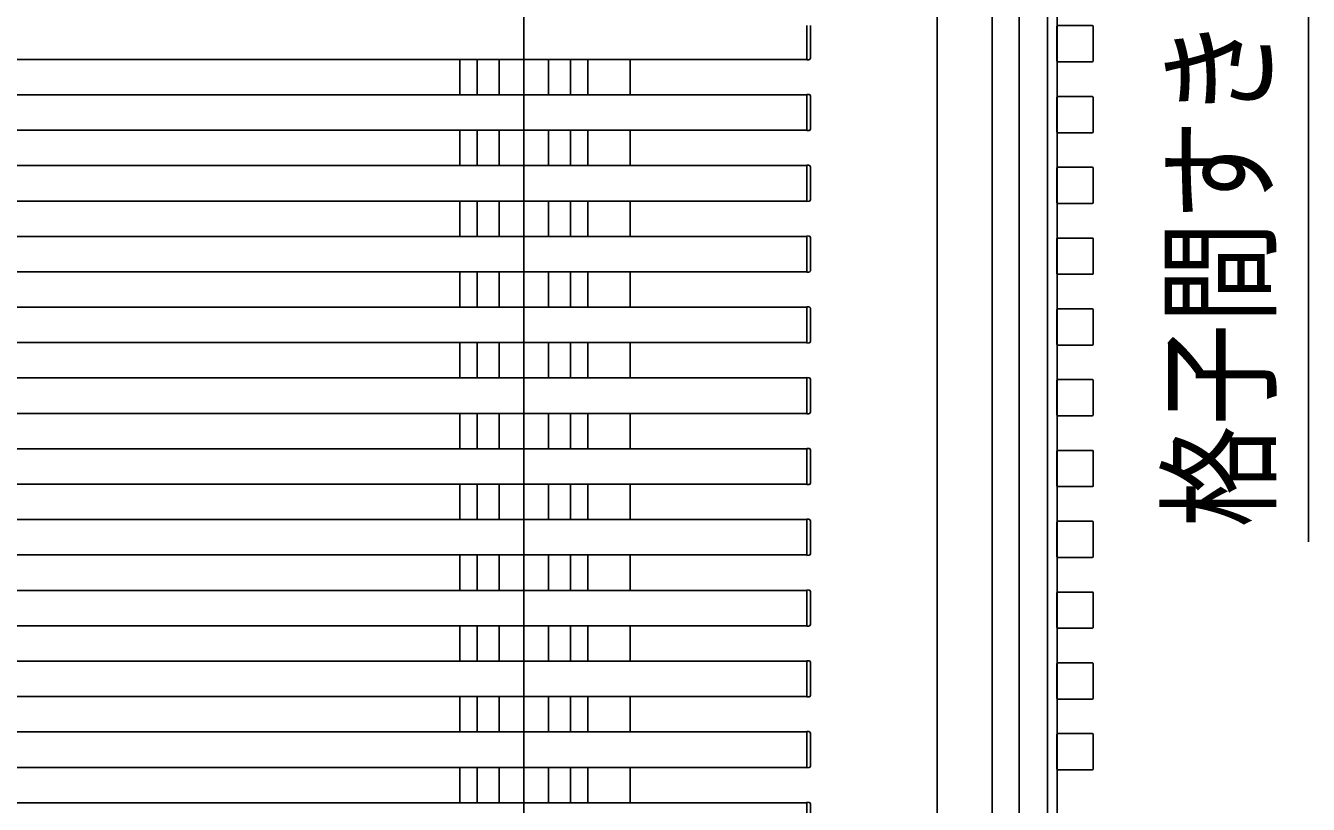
# Model space of a CAD drawing. Units: millimetres, scale not verified. Extents: x -8410 to 8410, y -5940 to 5940.
# Drawn here: x 2625 to 3531, y -2175 to -1625 of the extents above; entities that cross this region are included whole.
import ezdxf
from ezdxf.enums import TextEntityAlignment as Align

# ---------------------------------------------------------------- set-up
doc = ezdxf.new("R2010")
doc.units = ezdxf.units.MM
doc.header["$LTSCALE"] = 30
for name, color, linetype in [('0-2_YKK_12', 2, 'Continuous'), ('0-4_YKK_A1', 4, 'Continuous'), ('0-5_YKK_D', 6, 'Continuous')]:
    doc.layers.add(name, color=color, linetype=linetype)
doc.styles.add('ＭＳ ゴシック', font='')
doc.styles.get('ＭＳ ゴシック').set_extended_font_data('MS Gothic')

msp = doc.modelspace()

# ---------------------------------------------------------------- linework, layer by layer
at = {"layer": '0-2_YKK_12'}
for p, q in [((2977, -1105.26), (2977, -4119.37)), ((3308, -1136.42), (3308, -4133.76)), ((2977, -1148.58), (2977, -4119.37))]:
    msp.add_line(p, q, dxfattribs=at)
at = {"layer": '0-4_YKK_A1'}
for p, q in [((3269, -3923.97), (3269, -1168.95)), ((3327, -2200.17), (3327, -1175.17)), ((3347, -2200.59), (3347, -1175.59)), ((3354, -2200.17), (3354, -1175.17)), ((3177, -1649.01), (3177, -1624.71)), ((3179.5, -1624.81), (3179.5, -1647.92)), ((3353.7, -1625.47), (3353.7, -1649.87)), ((3378.7, -1624.87), (3354.3, -1624.87)), ((3379.3, -1649.87), (3379.3, -1625.47)), ((-743, -1648.71), (3177, -1648.71)), ((2931.8, -1648.71), (2931.8, -1673.71)), ((2944, -1648.71), (2944, -1673.71)), ((2959.5, -1648.71), (2959.5, -1673.71)), ((2994.5, -1648.71), (2994.5, -1673.71)), ((3010, -1648.71), (3010, -1673.71)), ((3022.2, -1673.71), (3022.2, -1648.71)), ((3052.2, -1673.71), (3052.2, -1648.71)), ((3177, -1649.01), (3177, -1647.71)), ((3178.56, -1648.92), (3177, -1649.01)), ((3179.5, -1647.62), (3179.5, -1647.92)), ((3354.3, -1650.47), (3378.7, -1650.47)), ((-743, -1673.71), (3177, -1673.71)), ((3177, -1699.01), (3177, -1674.71)), ((3179.5, -1674.51), (3179.5, -1674.81)), ((3179.5, -1674.81), (3179.5, -1697.92)), ((3353.7, -1675.47), (3353.7, -1699.87)), ((3378.7, -1674.87), (3354.3, -1674.87)), ((3379.3, -1699.87), (3379.3, -1675.47)), ((-743, -1698.71), (3177, -1698.71)), ((2931.8, -1698.71), (2931.8, -1723.71)), ((2944, -1698.71), (2944, -1723.71)), ((2959.5, -1698.71), (2959.5, -1723.71)), ((2994.5, -1698.71), (2994.5, -1723.71)), ((3010, -1698.71), (3010, -1723.71)), ((3022.2, -1723.71), (3022.2, -1698.71)), ((3052.2, -1723.71), (3052.2, -1698.71)), ((3177, -1699.01), (3177, -1697.71)), ((3178.56, -1698.92), (3177, -1699.01)), ((3179.5, -1697.62), (3179.5, -1697.92)), ((3354.3, -1700.47), (3378.7, -1700.47)), ((-743, -1723.71), (3177, -1723.71)), ((3177, -1749.01), (3177, -1724.71)), ((3179.5, -1724.51), (3179.5, -1724.81)), ((3179.5, -1724.81), (3179.5, -1747.92)), ((3353.7, -1725.47), (3353.7, -1749.87)), ((3378.7, -1724.87), (3354.3, -1724.87)), ((3379.3, -1749.87), (3379.3, -1725.47)), ((-743, -1748.71), (3177, -1748.71)), ((2931.8, -1748.71), (2931.8, -1773.71)), ((2944, -1748.71), (2944, -1773.71)), ((2959.5, -1748.71), (2959.5, -1773.71)), ((2994.5, -1748.71), (2994.5, -1773.71)), ((3010, -1748.71), (3010, -1773.71)), ((3022.2, -1773.71), (3022.2, -1748.71)), ((3052.2, -1773.71), (3052.2, -1748.71)), ((3177, -1749.01), (3177, -1747.71)), ((3178.56, -1748.92), (3177, -1749.01)), ((3179.5, -1747.62), (3179.5, -1747.92)), ((3354.3, -1750.47), (3378.7, -1750.47)), ((-743, -1773.71), (3177, -1773.71)), ((3177, -1799.01), (3177, -1774.71)), ((3179.5, -1774.51), (3179.5, -1774.81)), ((3179.5, -1774.81), (3179.5, -1797.92)), ((3353.7, -1775.47), (3353.7, -1799.87)), ((3378.7, -1774.87), (3354.3, -1774.87)), ((3379.3, -1799.87), (3379.3, -1775.47)), ((-743, -1798.71), (3177, -1798.71)), ((2931.8, -1798.71), (2931.8, -1823.71)), ((2944, -1798.71), (2944, -1823.71)), ((2959.5, -1798.71), (2959.5, -1823.71)), ((2994.5, -1798.71), (2994.5, -1823.71)), ((3010, -1798.71), (3010, -1823.71)), ((3022.2, -1823.71), (3022.2, -1798.71)), ((3052.2, -1823.71), (3052.2, -1798.71)), ((3177, -1799.01), (3177, -1797.71)), ((3178.56, -1798.92), (3177, -1799.01)), ((3179.5, -1797.62), (3179.5, -1797.92)), ((3354.3, -1800.47), (3378.7, -1800.47)), ((-743, -1823.71), (3177, -1823.71)), ((3177, -1849.01), (3177, -1824.71)), ((3179.5, -1824.51), (3179.5, -1824.81)), ((3179.5, -1824.81), (3179.5, -1847.92)), ((3353.7, -1825.47), (3353.7, -1849.87)), ((3378.7, -1824.87), (3354.3, -1824.87)), ((3379.3, -1849.87), (3379.3, -1825.47)), ((-743, -1848.71), (3177, -1848.71)), ((2931.8, -1848.71), (2931.8, -1873.71)), ((2944, -1848.71), (2944, -1873.71)), ((2959.5, -1848.71), (2959.5, -1873.71)), ((2994.5, -1848.71), (2994.5, -1873.71)), ((3010, -1848.71), (3010, -1873.71)), ((3022.2, -1873.71), (3022.2, -1848.71)), ((3052.2, -1873.71), (3052.2, -1848.71)), ((3177, -1849.01), (3177, -1847.71)), ((3178.56, -1848.92), (3177, -1849.01)), ((3179.5, -1847.62), (3179.5, -1847.92)), ((3354.3, -1850.47), (3378.7, -1850.47)), ((-743, -1873.71), (3177, -1873.71)), ((3177, -1899.01), (3177, -1874.71)), ((3179.5, -1874.51), (3179.5, -1874.81)), ((3179.5, -1874.81), (3179.5, -1897.92)), ((3353.7, -1875.47), (3353.7, -1899.87)), ((3378.7, -1874.87), (3354.3, -1874.87)), ((3379.3, -1899.87), (3379.3, -1875.47)), ((-743, -1898.71), (3177, -1898.71)), ((2931.8, -1898.71), (2931.8, -1923.71)), ((2944, -1898.71), (2944, -1923.71)), ((2959.5, -1898.71), (2959.5, -1923.71)), ((2994.5, -1898.71), (2994.5, -1923.71)), ((3010, -1898.71), (3010, -1923.71)), ((3022.2, -1923.71), (3022.2, -1898.71)), ((3052.2, -1923.71), (3052.2, -1898.71)), ((3177, -1899.01), (3177, -1897.71)), ((3178.56, -1898.92), (3177, -1899.01)), ((3179.5, -1897.62), (3179.5, -1897.92)), ((3354.3, -1900.47), (3378.7, -1900.47)), ((-743, -1923.71), (3177, -1923.71)), ((3177, -1949.01), (3177, -1924.71)), ((3179.5, -1924.51), (3179.5, -1924.81)), ((3179.5, -1924.81), (3179.5, -1947.92)), ((3353.7, -1925.47), (3353.7, -1949.87)), ((3378.7, -1924.87), (3354.3, -1924.87)), ((3379.3, -1949.87), (3379.3, -1925.47)), ((-743, -1948.71), (3177, -1948.71)), ((2931.8, -1948.71), (2931.8, -1973.71)), ((2944, -1948.71), (2944, -1973.71)), ((2959.5, -1948.71), (2959.5, -1973.71)), ((2994.5, -1948.71), (2994.5, -1973.71)), ((3010, -1948.71), (3010, -1973.71)), ((3022.2, -1973.71), (3022.2, -1948.71)), ((3052.2, -1973.71), (3052.2, -1948.71)), ((3177, -1949.01), (3177, -1947.71)), ((3179.5, -1947.62), (3179.5, -1947.92)), ((3178.56, -1948.92), (3177, -1949.01)), ((3354.3, -1950.47), (3378.7, -1950.47)), ((-743, -1973.71), (3177, -1973.71)), ((3177, -1999.01), (3177, -1974.71)), ((3179.5, -1974.51), (3179.5, -1974.81)), ((3179.5, -1974.81), (3179.5, -1997.92)), ((3353.7, -1975.47), (3353.7, -1999.87)), ((3378.7, -1974.87), (3354.3, -1974.87)), ((3379.3, -1999.87), (3379.3, -1975.47)), ((-743, -1998.71), (3177, -1998.71)), ((2931.8, -1998.71), (2931.8, -2023.71)), ((2944, -1998.71), (2944, -2023.71)), ((2959.5, -1998.71), (2959.5, -2023.71)), ((2994.5, -1998.71), (2994.5, -2023.71)), ((3010, -1998.71), (3010, -2023.71)), ((3022.2, -2023.71), (3022.2, -1998.71)), ((3052.2, -2023.71), (3052.2, -1998.71)), ((3177, -1999.01), (3177, -1997.71)), ((3178.56, -1998.92), (3177, -1999.01)), ((3179.5, -1997.62), (3179.5, -1997.92)), ((3354.3, -2000.47), (3378.7, -2000.47)), ((3347, -3923.97), (3347, -2009.97)), ((-743, -2023.71), (3177, -2023.71)), ((3177, -2049.01), (3177, -2024.71)), ((3179.5, -2024.51), (3179.5, -2024.81)), ((3179.5, -2024.81), (3179.5, -2047.92)), ((3353.7, -2025.47), (3353.7, -2049.87)), ((3378.7, -2024.87), (3354.3, -2024.87)), ((3379.3, -2049.87), (3379.3, -2025.47)), ((3177, -2049.01), (3177, -2047.71)), ((3179.5, -2047.62), (3179.5, -2047.92)), ((-743, -2048.71), (3177, -2048.71)), ((2931.8, -2048.71), (2931.8, -2073.71)), ((2944, -2048.71), (2944, -2073.71)), ((2959.5, -2048.71), (2959.5, -2073.71)), ((2994.5, -2048.71), (2994.5, -2073.71)), ((3010, -2048.71), (3010, -2073.71)), ((3022.2, -2073.71), (3022.2, -2048.71)), ((3052.2, -2073.71), (3052.2, -2048.71)), ((3178.56, -2048.92), (3177, -2049.01)), ((3354.3, -2050.47), (3378.7, -2050.47)), ((-743, -2073.71), (3177, -2073.71)), ((3177, -2099.01), (3177, -2074.71)), ((3179.5, -2074.51), (3179.5, -2074.81)), ((3179.5, -2074.81), (3179.5, -2097.92)), ((3353.7, -2075.47), (3353.7, -2099.87)), ((3378.7, -2074.87), (3354.3, -2074.87)), ((3379.3, -2099.87), (3379.3, -2075.47)), ((-743, -2098.71), (3177, -2098.71)), ((2931.8, -2098.71), (2931.8, -2123.71)), ((2944, -2098.71), (2944, -2123.71)), ((2959.5, -2098.71), (2959.5, -2123.71)), ((2994.5, -2098.71), (2994.5, -2123.71)), ((3010, -2098.71), (3010, -2123.71)), ((3022.2, -2123.71), (3022.2, -2098.71)), ((3052.2, -2123.71), (3052.2, -2098.71)), ((3177, -2099.01), (3177, -2097.71)), ((3178.56, -2098.92), (3177, -2099.01)), ((3179.5, -2097.62), (3179.5, -2097.92)), ((3354.3, -2100.47), (3378.7, -2100.47)), ((-743, -2123.71), (3177, -2123.71)), ((3177, -2149.01), (3177, -2124.71)), ((3179.5, -2124.51), (3179.5, -2124.81)), ((3179.5, -2124.81), (3179.5, -2147.92)), ((3353.7, -2125.47), (3353.7, -2149.87)), ((3378.7, -2124.87), (3354.3, -2124.87)), ((3379.3, -2149.87), (3379.3, -2125.47)), ((3177, -2149.01), (3177, -2147.71)), ((3179.5, -2147.62), (3179.5, -2147.92)), ((-743, -2148.71), (3177, -2148.71)), ((2931.8, -2148.71), (2931.8, -2173.71)), ((2944, -2148.71), (2944, -2173.71)), ((2959.5, -2148.71), (2959.5, -2173.71)), ((2994.5, -2148.71), (2994.5, -2173.71)), ((3010, -2148.71), (3010, -2173.71)), ((3022.2, -2173.71), (3022.2, -2148.71)), ((3052.2, -2173.71), (3052.2, -2148.71)), ((3178.56, -2148.92), (3177, -2149.01)), ((3354.3, -2150.47), (3378.7, -2150.47)), ((-743, -2173.71), (3177, -2173.71)), ((3177, -2199.01), (3177, -2174.71)), ((3179.5, -2174.51), (3179.5, -2174.81)), ((3179.5, -2174.81), (3179.5, -2197.92))]:
    msp.add_line(p, q, dxfattribs=at)
for points in [[(3347, -3923.95), (3347, -1168.95), (3269, -1168.95)], [(3177, -1674.71), (3177, -1673.41), (3178.56, -1673.51)], [(3177, -1724.71), (3177, -1723.41), (3178.56, -1723.51)], [(3177, -1774.71), (3177, -1773.41), (3178.56, -1773.51)], [(3177, -1824.71), (3177, -1823.41), (3178.56, -1823.51)], [(3177, -1874.71), (3177, -1873.41), (3178.56, -1873.51)], [(3177, -1924.71), (3177, -1923.41), (3178.56, -1923.51)], [(3177, -1974.71), (3177, -1973.41), (3178.56, -1973.51)], [(3177, -2024.71), (3177, -2023.41), (3178.56, -2023.51)], [(3177, -2074.71), (3177, -2073.41), (3178.56, -2073.51)], [(3177, -2124.71), (3177, -2123.41), (3178.56, -2123.51)], [(3177, -2174.71), (3177, -2173.41), (3178.56, -2173.51)]]:
    msp.add_lwpolyline(points, dxfattribs=at)
for centre, radius, start, end in [((3354.3, -1625.47), 0.6, 90, 180), ((3378.7, -1625.47), 0.6, 0, 90), ((3178.5, -1647.92), 1, 273.5, 0), ((3354.3, -1649.87), 0.6, 180, 270), ((3378.7, -1649.87), 0.6, 270, 0), ((3178.5, -1674.51), 1, 0, 86.5), ((3354.3, -1675.47), 0.6, 90, 180), ((3378.7, -1675.47), 0.6, 0, 90), ((3178.5, -1697.92), 1, 273.5, 0), ((3354.3, -1699.87), 0.6, 180, 270), ((3378.7, -1699.87), 0.6, 270, 0), ((3178.5, -1724.51), 1, 0, 86.5), ((3354.3, -1725.47), 0.6, 90, 180), ((3378.7, -1725.47), 0.6, 0, 90), ((3178.5, -1747.92), 1, 273.5, 0), ((3354.3, -1749.87), 0.6, 180, 270), ((3378.7, -1749.87), 0.6, 270, 0), ((3178.5, -1774.51), 1, 0, 86.5), ((3354.3, -1775.47), 0.6, 90, 180), ((3378.7, -1775.47), 0.6, 0, 90), ((3178.5, -1797.92), 1, 273.5, 0), ((3354.3, -1799.87), 0.6, 180, 270), ((3378.7, -1799.87), 0.6, 270, 0), ((3178.5, -1824.51), 1, 0, 86.5), ((3354.3, -1825.47), 0.6, 90, 180), ((3378.7, -1825.47), 0.6, 0, 90), ((3178.5, -1847.92), 1, 273.5, 0), ((3354.3, -1849.87), 0.6, 180, 270), ((3378.7, -1849.87), 0.6, 270, 0), ((3178.5, -1874.51), 1, 0, 86.5), ((3354.3, -1875.47), 0.6, 90, 180), ((3378.7, -1875.47), 0.6, 0, 90), ((3178.5, -1897.92), 1, 273.5, 0), ((3354.3, -1899.87), 0.6, 180, 270), ((3378.7, -1899.87), 0.6, 270, 0), ((3178.5, -1924.51), 1, 0, 86.5), ((3354.3, -1925.47), 0.6, 90, 180), ((3378.7, -1925.47), 0.6, 0, 90), ((3178.5, -1947.92), 1, 273.5, 0), ((3354.3, -1949.87), 0.6, 180, 270), ((3378.7, -1949.87), 0.6, 270, 0), ((3178.5, -1974.51), 1, 0, 86.5), ((3354.3, -1975.47), 0.6, 90, 180), ((3378.7, -1975.47), 0.6, 0, 90), ((3178.5, -1997.92), 1, 273.5, 0), ((3354.3, -1999.87), 0.6, 180, 270), ((3378.7, -1999.87), 0.6, 270, 0), ((3178.5, -2024.51), 1, 0, 86.5), ((3354.3, -2025.47), 0.6, 90, 180), ((3378.7, -2025.47), 0.6, 0, 90), ((3178.5, -2047.92), 1, 273.5, 0), ((3354.3, -2049.87), 0.6, 180, 270), ((3378.7, -2049.87), 0.6, 270, 0), ((3178.5, -2074.51), 1, 0, 86.5), ((3354.3, -2075.47), 0.6, 90, 180), ((3378.7, -2075.47), 0.6, 0, 90), ((3178.5, -2097.92), 1, 273.5, 0), ((3354.3, -2099.87), 0.6, 180, 270), ((3378.7, -2099.87), 0.6, 270, 0), ((3178.5, -2124.51), 1, 0, 86.5), ((3354.3, -2125.47), 0.6, 90, 180), ((3378.7, -2125.47), 0.6, 0, 90), ((3178.5, -2147.92), 1, 273.5, 0), ((3354.3, -2149.87), 0.6, 180, 270), ((3378.7, -2149.87), 0.6, 270, 0), ((3178.5, -2174.51), 1, 0, 86.5)]:
    msp.add_arc(centre, radius, start, end, dxfattribs=at)
at = {"layer": '0-5_YKK_D'}
msp.add_lwpolyline([(3531.39, -1199.95), (3531.39, -1224.94), (3531.39, -1989.34)], dxfattribs=at)

# ---------------------------------------------------------------- texts
at = {"layer": '0-5_YKK_D', "style": 'ＭＳ ゴシック', "width": 0.8}
msp.add_text('格子間すき間≧25', height=65.98, rotation=90, dxfattribs=at).set_placement((3521.39, -1979.34), align=Align.BOTTOM_LEFT)

doc.saveas('drawing.dxf')
